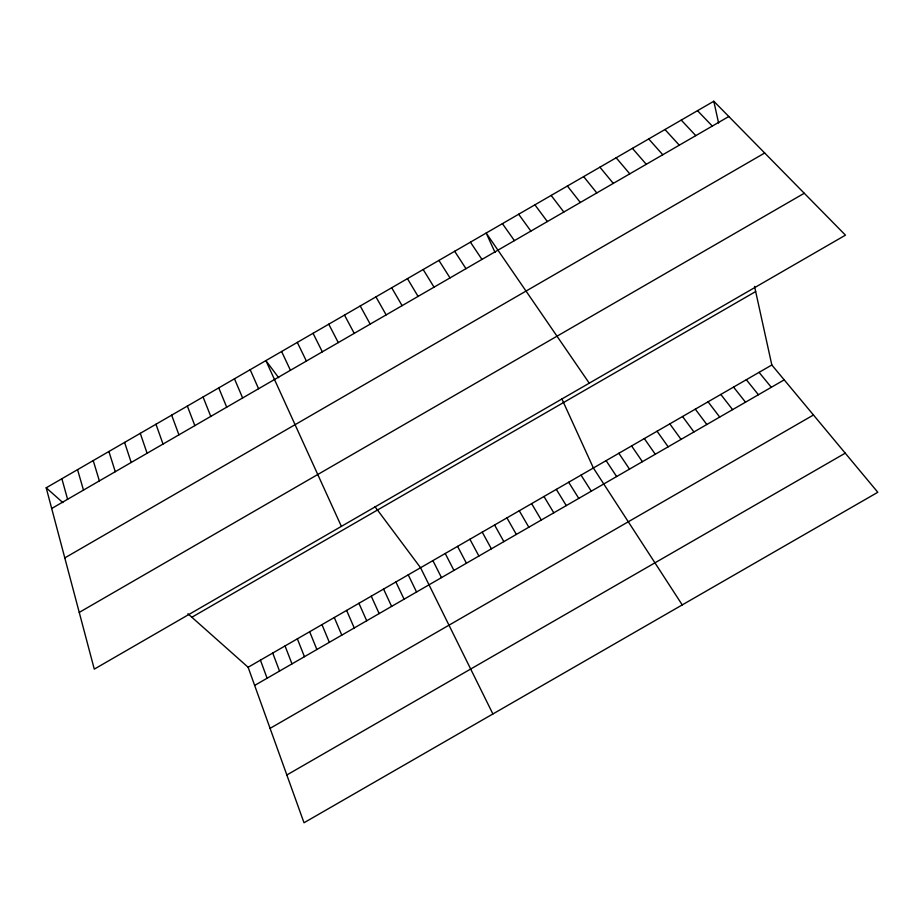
<?xml version="1.0" encoding="UTF-8"?>
<svg xmlns="http://www.w3.org/2000/svg" width="924" height="924" viewBox="0 0 924 924"><rect width="100%" height="100%" fill="white"/><g stroke="black" fill="none" stroke-linecap="round" stroke-linejoin="round"><path stroke-width="1.39" d="M46.2 487.803L713.802 101.247L845.46 235.158L94.283 669.126L46.2 487.803L62.867 502.61M51.686 508.5L728.817 116.516M64.796 557.911L764.691 153.003M79.245 612.404L804.261 193.255M191.857 617.255L755.67 291.545M187.918 613.755L248.117 667.255L771.829 364.992L754.538 286.405M254.654 685.423L784.21 379.856M270.085 728.355L813.466 414.992M286.844 774.982L845.241 453.164M697.516 110.672L712.3 126.08M681.242 120.097L695.795 135.643M664.968 129.522L679.29 145.195M648.694 138.935L662.785 154.747M632.432 148.36L646.28 164.299M616.169 157.773L629.787 173.851M771.829 364.992L877.8 492.273L304.008 822.753L248.117 667.255M599.907 167.186L613.293 183.391M759.066 372.349L771.309 387.306M583.645 176.6L596.812 192.943M746.315 379.718L758.408 394.744M733.552 387.075L745.506 402.183M567.394 186.013L580.318 202.483M720.801 394.444L732.605 409.632M551.143 195.426L563.836 212.023M708.05 401.801L719.715 417.071M695.298 409.159L706.825 424.509M278.655 377.697L265.881 360.603L341.383 526.368M374.89 506.56L420.559 567.729L492.896 713.963M534.904 204.828L547.355 221.564M682.559 416.516L693.936 431.947M518.653 214.241L530.884 231.104M669.808 423.873L681.046 439.385M657.068 431.231L668.156 446.823M502.413 223.643L514.414 240.633M644.328 438.577L655.278 454.25M589.258 383.171L486.186 233.044L495.033 252.437M631.589 445.934L642.399 461.688M618.849 453.28L629.51 469.115M470.42 242.169L481.958 259.425M606.109 460.637L616.631 476.553M454.677 251.282L465.985 268.676M682.247 604.908L593.381 467.983L561.734 398.625M581.023 475.109L591.268 491.187M438.923 260.406L450.011 277.916M568.664 482.247L578.771 498.394M423.18 269.519L434.037 287.168M556.317 489.373L566.285 505.601M543.97 496.5L553.799 512.808M407.438 278.644L418.075 296.408M531.612 503.626L541.302 520.016M391.695 287.757L402.102 305.648M519.265 510.753L528.828 527.223M506.929 517.879L516.343 534.418M375.952 296.87L386.14 314.888M494.583 525.005L503.857 541.626M360.221 305.971L370.189 324.128M482.236 532.132L491.383 548.821M469.9 539.246L478.898 556.029M344.49 315.084L354.227 333.368M457.565 546.373L466.424 563.224M328.759 324.185L338.276 342.596M445.229 553.488L453.95 570.42M432.894 560.614L441.487 577.615M313.04 333.298L322.326 351.836M297.32 342.4L306.387 361.065M408.235 574.843L416.551 592.007M395.899 581.958L404.077 599.202M281.601 351.501L290.436 370.293M383.576 589.073L391.614 606.387M371.252 596.188L379.152 613.582M358.928 603.291L366.701 620.766M250.173 369.692L258.57 388.738M346.616 610.406L354.238 627.962M234.465 378.794L242.631 397.967M334.292 617.521L341.788 635.146M321.979 624.624L329.337 642.33M218.757 387.884L226.703 407.184M309.667 631.727L316.874 649.514M203.061 396.985L210.776 416.412M297.355 638.842L304.435 656.698M285.042 645.945L291.984 663.882M187.353 406.075L194.849 425.629M272.73 653.049L279.533 671.067M171.656 415.165L178.933 434.846M260.429 660.152L267.094 678.239M155.971 424.243L163.017 444.051M140.275 433.333L147.101 453.268M124.59 442.411L131.196 462.474M108.905 451.501L115.281 471.69M93.22 460.579L99.376 480.896M77.547 469.658L83.483 490.101M61.873 478.736L67.579 499.295M713.802 101.247L718.595 123.031"/></g></svg>
